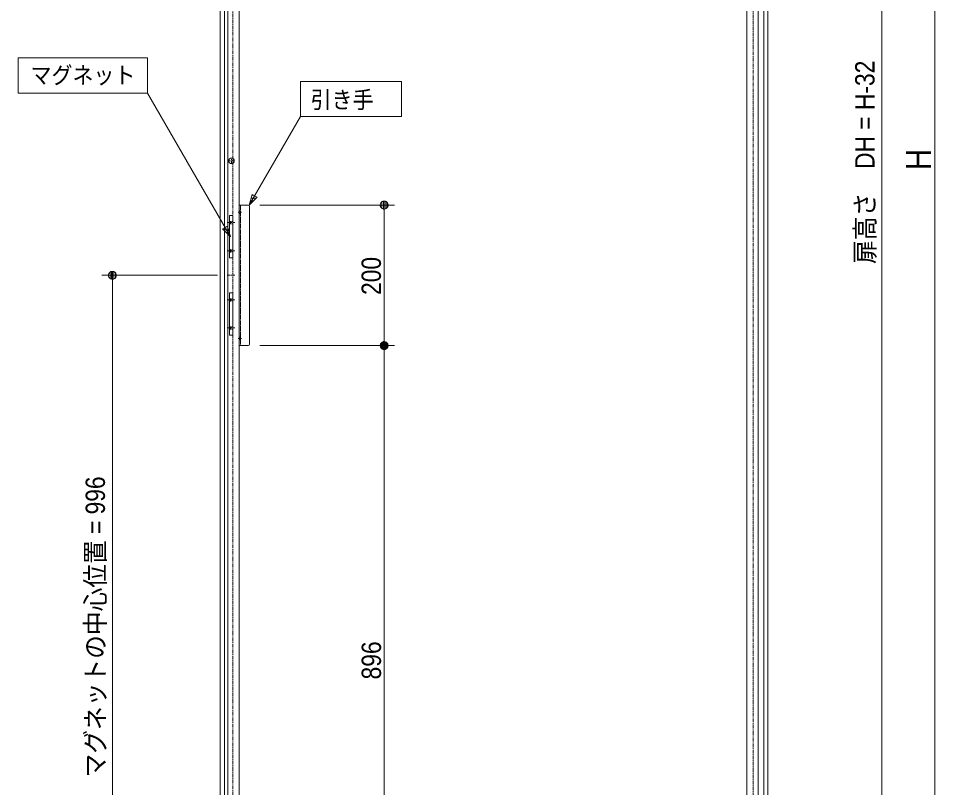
# Model space of a CAD drawing. Units: millimetres, scale not verified. Extents: x -4547 to 4547, y -2284 to 2284.
# Drawn here: x -451 to 854, y -1366 to -270 of the extents above; entities that cross this region are included whole.
import ezdxf
from ezdxf.enums import TextEntityAlignment as Align

# ---------------------------------------------------------------- set-up
doc = ezdxf.new("R2010")
doc.units = ezdxf.units.MM
doc.header["$LTSCALE"] = 20
for name, pattern in [('CHAIN1', [8, 5, -1, 1, -1]), ('DASHED1', [1.8, 1.2, -0.6]), ('DOUBLE_CHAIN1', [8.8, 5, -1, 0.6, -0.6, 0.6, -1])]:
    doc.linetypes.add(name, pattern=pattern)
for name, color, linetype, lineweight in [('0-0_2寸法-3', 7, 'Continuous', 9), ('0-1_3一般', 7, 'Continuous', 9), ('0-3_0', 7, 'Continuous', 9), ('0-4_2寸法-1', 7, 'Continuous', 9)]:
    doc.layers.add(name, color=color, linetype=linetype, lineweight=lineweight)
doc.styles.add('ＭＳ ゴシック', font='')
doc.styles.add('ＭＳ Ｐゴシック', font='')
doc.styles.get('ＭＳ ゴシック').set_extended_font_data('MS Gothic')
doc.styles.get('ＭＳ Ｐゴシック').set_extended_font_data('MS PGothic')

# ---------------------------------------------------------------- blocks, each defined once
blk = doc.blocks.new('グループ-20')
at = {"layer": '0-1_3一般', "linetype": 'CHAIN1'}
for p, q in [((24052.9, -10920), (24152.9, -10920)), ((24052.9, -14520), (24152.9, -14520))]:
    blk.add_line(p, q, dxfattribs=at)
at = {"layer": '0-1_3一般'}
for p, q in [((24082.5, -10720), (24342.5, -10720)), ((24082.5, -14720), (24082.5, -10720)), ((24382.5, -10760), (24382.5, -14680)), ((24342.5, -14720), (24082.5, -14720))]:
    blk.add_line(p, q, dxfattribs=at)
at = {"layer": '0-1_3一般', "linetype": 'DASHED1'}
for p, q in [((24082.5, -10880), (24122.5, -10880)), ((24082.5, -10960), (24122.5, -10960)), ((24122.5, -14720), (24122.5, -10720)), ((24082.5, -14480), (24122.5, -14480)), ((24082.5, -14560), (24122.5, -14560))]:
    blk.add_line(p, q, dxfattribs=at)
at = {"layer": '0-1_3一般'}
for centre, start, end in [((24342.5, -10760), 0, 90), ((24342.5, -14680), 270, 0)]:
    blk.add_arc(centre, 40, start, end, dxfattribs=at)
blk = doc.blocks.new('グループ-21')
at = {"layer": '0-1_3一般'}
for p, q in [((23764.5, -32580), (23764.5, 13720)), ((38544.5, 13720), (38544.5, -32580)), ((38864.5, 13720), (38864.5, -32580)), ((24084.5, -16760), (24084.5, -2160)), ((24084.5, -17080), (24084.5, -16760)), ((24084.5, -31580), (24084.5, -17080))]:
    blk.add_line(p, q, dxfattribs=at)
at = {"layer": '0-1_3一般', "linetype": 'DOUBLE_CHAIN1'}
for p, q in [((23907.3, -31760), (23907.3, 12840)), ((38727.3, 12840), (38727.3, -31760))]:
    blk.add_line(p, q, dxfattribs=at)
blk = doc.blocks.new('グループ-22')
at = {"layer": '0-1_3一般', "linetype": 'DOUBLE_CHAIN1'}
for p, q in [((23544.5, -32920), (23544.5, 14080)), ((39144.5, -32920), (39144.5, 14080))]:
    blk.add_line(p, q, dxfattribs=at)
blk = doc.blocks.new('グループ-24')
at = {"layer": '0-1_3一般'}
for points in [[(23544.5, 14080), (23544.5, -32920), (23664.5, -32920), (23664.5, 14080)], [(39144.5, 14080), (39144.5, -32740), (39024.5, -32740), (39024.5, 14080)]]:
    blk.add_lwpolyline(points, close=True, dxfattribs=at)
blk = doc.blocks.new('グループ-25')
at = {"layer": '0-1_3一般', "linetype": 'CHAIN1'}
for p, q in [((23737.2, -11220), (23957.2, -11220)), ((23737.2, -12020), (23957.2, -12020)), ((23737.2, -12720), (23957.2, -12720)), ((23737.2, -13420), (23957.2, -13420)), ((23737.2, -14220), (23957.2, -14220))]:
    blk.add_line(p, q, dxfattribs=at)
at = {"layer": '0-1_3一般'}
for p, q in [((23804.5, -11020), (23904.5, -11020)), ((23804.5, -12220), (23804.5, -11020)), ((23904.5, -11020), (23904.5, -12220)), ((23904.5, -12220), (23804.5, -12220))]:
    blk.add_line(p, q, dxfattribs=at)
at = {"layer": '0-1_3一般', "linetype": 'DASHED1'}
for p, q in [((23834.5, -11190), (23834.5, -11250)), ((23834.5, -11990), (23904.5, -11990)), ((23834.5, -12050), (23804.5, -12080)), ((23904.5, -12050), (23834.5, -12050)), ((23834.5, -13450), (23804.5, -13480)), ((23834.5, -13390), (23904.5, -13390)), ((23904.5, -13450), (23834.5, -13450)), ((23834.5, -14190), (23834.5, -14250))]:
    blk.add_line(p, q, dxfattribs=at)
for points in [[(23804.5, -11160), (23834.5, -11190), (23904.5, -11190)], [(23904.5, -11250), (23834.5, -11250), (23804.5, -11280)], [(23804.5, -11960), (23834.5, -11990), (23834.5, -12050)], [(23804.5, -13360), (23834.5, -13390), (23834.5, -13450)], [(23804.5, -14160), (23834.5, -14190), (23904.5, -14190)], [(23904.5, -14250), (23834.5, -14250), (23804.5, -14280)]]:
    blk.add_lwpolyline(points, dxfattribs=at)
at = {"layer": '0-1_3一般'}
blk.add_lwpolyline([(23904.5, -14420), (23804.5, -14420), (23804.5, -13220), (23904.5, -13220)], close=True, dxfattribs=at)
blk = doc.blocks.new('グループ-28')
at = {"layer": '0-1_3一般', "linetype": 'CHAIN1'}
for p, q in [((23864.5, -9548), (23864.5, -9372)), ((23952.5, -9460), (23776.5, -9460))]:
    blk.add_line(p, q, dxfattribs=at)
at = {"layer": '0-1_3一般'}
blk.add_circle((23864.5, -9460), 80, dxfattribs=at)
blk = doc.blocks.new('グループ-30')
at = {"layer": '0-1_3一般'}
for name in ['グループ-22', 'グループ-24', 'グループ-21', 'グループ-28', 'グループ-20', 'グループ-25']:
    blk.add_blockref(name, (0, 0), dxfattribs=at)
blk = doc.blocks.new('_Dot')
at = {"layer": '0-3_0'}
for p, q in [((-10, 0), (-20, 0)), ((9.78, 2), (-9.78, 2)), ((7.99, 6), (-7.99, 6)), ((9.16, -3.98), (-9.16, -3.98)), ((6, -7.98), (-6, -7.98))]:
    blk.add_line(p, q, dxfattribs=at)
for points in [[(10, 0), (9.92, 1.25), (9.69, 2.49), (9.3, 3.68), (8.76, 4.82), (8.09, 5.88), (7.29, 6.85), (6.37, 7.71), (5.36, 8.44), (4.26, 9.05), (3.09, 9.51), (1.87, 9.82), (0.63, 9.98), (-0.63, 9.98), (-1.87, 9.82), (-3.09, 9.51), (-4.26, 9.05), (-5.36, 8.44), (-6.37, 7.71), (-7.29, 6.85), (-8.09, 5.88), (-8.76, 4.82), (-9.3, 3.68), (-9.69, 2.49), (-9.92, 1.25), (-10, 0), (0, 0)], [(-10, 0), (-9.92, -1.25), (-9.69, -2.49), (-9.3, -3.68), (-8.76, -4.82), (-8.09, -5.88), (-7.29, -6.85), (-6.37, -7.71), (-5.36, -8.44), (-4.26, -9.05), (-3.09, -9.51), (-1.87, -9.82), (-0.63, -9.98), (0.63, -9.98), (1.87, -9.82), (3.09, -9.51), (4.26, -9.05), (5.36, -8.44), (6.37, -7.71), (7.29, -6.85), (8.09, -5.88), (8.76, -4.82), (9.3, -3.68), (9.69, -2.49), (9.92, -1.25), (10, 0), (0, 0)]]:
    blk.add_lwpolyline(points, close=True, dxfattribs=at)

msp = doc.modelspace()

# ---------------------------------------------------------------- linework, layer by layer
at = {"layer": '0-0_2寸法-3'}
for p, q in [((-148.9, -581), (-267.02, -376.4)), ((-122, -536), (-49.25, -410)), ((-115.78, -522), (-118.25, -522)), ((-115.78, -522), (-118.25, -522)), ((-120, -534), (-121.46, -534)), ((-116, -530), (-120.39, -530)), ((-112, -526), (-119.32, -526)), ((-151.58, -571), (-158.9, -571)), ((-152.65, -567), (-155.11, -567)), ((-152.65, -567), (-155.11, -567)), ((-150.51, -575), (-154.9, -575)), ((-149.43, -579), (-150.9, -579))]:
    msp.add_line(p, q, dxfattribs=at)
for points in [[(-450.98, -326.4), (-267.02, -326.4), (-267.02, -376.4), (-450.98, -376.4)], [(-49.25, -360), (94.64, -360), (94.64, -410), (-49.25, -410)], [(-110.85, -524.85), (-122, -536), (-117.92, -520.77)], [(-110.85, -524.85), (-122, -536), (-117.92, -520.77)], [(-152.98, -565.77), (-148.9, -581), (-160.05, -569.85)], [(-152.98, -565.77), (-148.9, -581), (-160.05, -569.85)]]:
    msp.add_lwpolyline(points, close=True, dxfattribs=at)
at = {"layer": '0-4_2寸法-1'}
for p, q in [((854.15, 692.74), (854.15, -1634.74)), ((779.1, 674.74), (779.1, -1620.74)), ((-107, -536), (85.03, -536)), ((70.03, -547.26), (70.03, -724.74)), ((-167.27, -636), (-332.03, -636)), ((-317.03, -647.26), (-317.03, -1620.74)), ((-107, -736), (85.03, -736)), ((-107, -736), (85.03, -736)), ((70.03, -747.26), (70.03, -1620.74))]:
    msp.add_line(p, q, dxfattribs=at)

# ---------------------------------------------------------------- block references
at = {"layer": '0-1_3一般', "xscale": 0.05, "yscale": 0.05}
msp.add_blockref('グループ-30', (-1340.62, 0), dxfattribs=at)
at = {"layer": '0-4_2寸法-1', "xscale": 0.5627563, "yscale": 0.5627563}
for p, rotation in [((70.03, -536), 90), ((-317.03, -636), 90), ((70.03, -736), 270), ((70.03, -736), 90)]:
    msp.add_blockref('_Dot', p, dxfattribs=dict(at, rotation=rotation))

# ---------------------------------------------------------------- texts
at = {"layer": '0-0_2寸法-3', "style": 'ＭＳ ゴシック', "width": 0.9}
for s, p in [('マグネット', (-433.63, -370.36)), ('引き手', (-34.73, -405.44))]:
    msp.add_text(s, height=24.34, dxfattribs=at).set_placement(p, align=Align.BOTTOM_LEFT)
at = {"layer": '0-4_2寸法-1', "style": 'ＭＳ Ｐゴシック', "width": 0.9}
for s, height, p in [('扉高さ\u3000DH = H-32', 27.57, (776.76, -619.89)), ('H', 35.38, (859.45, -486.18)), ('200', 27.57, (73.75, -663.96)), ('マグネットの中心位置 = 996', 27.51, (-319.36, -1351.08)), ('896', 27.57, (73.82, -1211.51))]:
    msp.add_text(s, height=height, rotation=90, dxfattribs=at).set_placement(p, align=Align.BOTTOM_LEFT)

doc.saveas('drawing.dxf')
